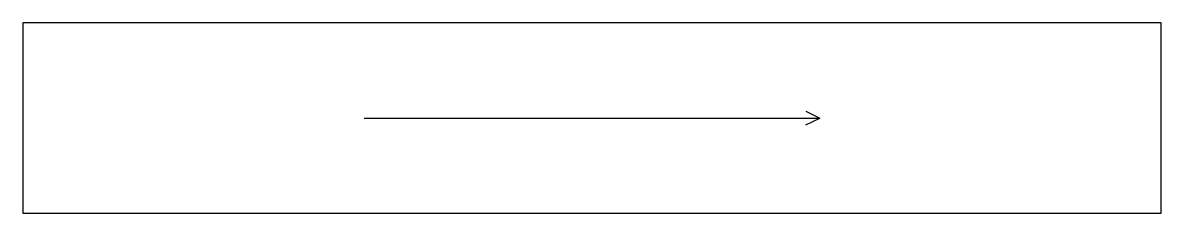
# Model space of a CAD drawing. Header units: millimetres. Extents: x 0 to 1224, y 0 to 205.
import ezdxf

# ---------------------------------------------------------------- set-up
doc = ezdxf.new("R2010")
doc.units = ezdxf.units.MM
doc.layers.add('GRAIN_DIRECTION', color=3, linetype='Continuous')
doc.layers.add('OUTSIDE_THROUGH', color=7, linetype='Continuous')

msp = doc.modelspace()

# ---------------------------------------------------------------- linework, layer by layer
at = {"layer": 'GRAIN_DIRECTION'}
for p in [(367.35, 102.5), (842.15, 110), (842.15, 95)]:
    msp.add_line(p, (857.15, 102.5), dxfattribs=at)
at = {"layer": 'OUTSIDE_THROUGH'}
msp.add_lwpolyline([(0, 0), (1224.5, 0), (1224.5, 205), (0, 205)], close=True, dxfattribs=at)

doc.saveas('drawing.dxf')
